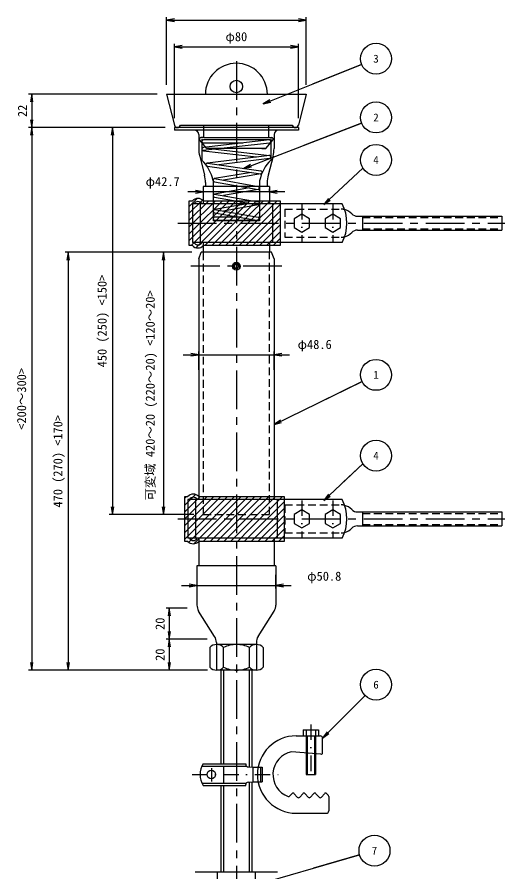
# Model space of a CAD drawing. Units: millimetres on the paper, with parts at other scales. Extents: x 0 to 1480, y 0 to 679.
# Drawn here: x 481.6 to 639, y 229.4 to 505.5 of the extents above; entities that cross this region are included whole.
import ezdxf
from ezdxf.enums import TextEntityAlignment as Align

# ---------------------------------------------------------------- set-up
doc = ezdxf.new("R2010")
doc.units = ezdxf.units.MM
for name, pattern in [('USER1', [3.75, 2.5, -1.25]), ('USER2', [10.01, 5, -2.5, 0.01, -2.5]), ('USER3', [20, 12.5, -2.5, 2.5, -2.5])]:
    doc.linetypes.add(name, pattern=pattern)
for name, color, linetype, lineweight in [('CENTER', 2, 'USER3', 25), ('D-BMK', 2, 'USER2', 25), ('D-BYP', 7, 'Continuous', 25), ('D-BYP-Strn', 7, 'USER1', 25), ('D-STR', 1, 'Continuous', 25), ('DIMS', 11, 'Continuous', 25), ('OBJECT', 7, 'Continuous', 25)]:
    doc.layers.add(name, color=color, linetype=linetype, lineweight=lineweight)
doc.styles.add('ＭＳ ゴシック', font='')
doc.styles.get('ＭＳ ゴシック').set_extended_font_data('MS Gothic')

# ---------------------------------------------------------------- blocks, each defined once
blk = doc.blocks.new('open_arrow')
at = {"color": 0, "linetype": 'Continuous', "lineweight": -2}
blk.add_lwpolyline([(7.5, 1.25), (0, 0), (7.5, -1.25)], dxfattribs=at)

msp = doc.modelspace()

# ---------------------------------------------------------------- linework, layer by layer
at = {"layer": 'CENTER'}
for p, q in [((552.362, 491.332), (552.362, 164.607)), ((533.463, 438.952), (639.008, 438.952)), ((567.012, 425.046), (537.712, 425.046)), ((533.463, 343.41), (639.008, 343.41))]:
    msp.add_line(p, q, dxfattribs=at)
at = {"layer": 'D-BMK'}
for p, q in [((573.512, 445.202), (573.512, 432.702)), ((573.512, 445.14), (573.512, 433.724)), ((583.512, 445.202), (583.512, 433.198)), ((583.512, 445.14), (583.512, 432.702)), ((573.512, 349.412), (573.512, 337.408)), ((583.512, 349.412), (583.512, 337.408)), ((576.413, 277.041), (576.413, 260.822)), ((544.288, 262.84), (544.288, 258.603)), ((538.084, 260.822), (567.445, 260.822))]:
    msp.add_line(p, q, dxfattribs=at)
at = {"layer": 'D-BYP'}
for p, q in [((529.862, 483.605), (529.862, 505.528)), ((574.862, 483.605), (574.862, 505.528)), ((529.862, 504.528), (574.862, 504.528)), ((532.362, 472.847), (532.362, 496.883)), ((532.362, 495.883), (572.362, 495.883)), ((572.362, 472.847), (572.362, 496.883)), ((526.862, 480.605), (485.317, 480.605)), ((486.317, 480.605), (486.317, 469.847)), ((529.862, 480.605), (574.862, 480.605)), ((529.862, 480.605), (532.362, 470.605)), ((574.862, 480.605), (572.362, 470.605)), ((529.362, 469.847), (485.317, 469.847)), ((529.362, 469.847), (485.317, 469.847)), ((486.317, 469.847), (486.317, 294.547)), ((529.362, 469.847), (511.361, 469.847)), ((512.361, 469.847), (512.361, 344.847)), ((534.302, 470.605), (570.395, 470.605)), ((541.862, 466.605), (541.862, 470.605)), ((562.862, 466.605), (562.862, 470.605)), ((542.862, 463.105), (540.569, 465.779)), ((541.862, 466.605), (540.949, 466.605)), ((541.862, 466.605), (562.862, 466.605)), ((561.862, 463.105), (564.154, 465.779)), ((562.862, 466.605), (563.774, 466.605)), ((561.862, 463.105), (542.862, 463.105)), ((560.612, 463.105), (561.862, 463.105)), ((568.037, 449.076), (536.687, 449.076)), ((541.687, 449.076), (541.687, 448.076)), ((563.037, 449.076), (563.037, 450.076)), ((593.012, 441.202), (593.012, 436.702)), ((537.975, 429.546), (497.099, 429.546)), ((498.099, 429.546), (498.099, 294.547)), ((537.975, 429.546), (527.838, 429.546)), ((528.838, 429.546), (528.838, 344.847)), ((535.212, 396.46), (569.512, 396.46)), ((540.212, 391.553), (540.212, 397.46)), ((564.512, 391.553), (564.512, 397.46)), ((593.012, 345.66), (593.012, 341.16)), ((538.687, 344.847), (511.361, 344.847)), ((538.687, 344.847), (527.838, 344.847)), ((539.637, 325.297), (539.637, 320.913)), ((565.037, 325.297), (565.037, 320.913)), ((534.637, 321.913), (570.037, 321.913)), ((536.537, 314.547), (529.725, 314.547)), ((530.725, 314.547), (530.725, 304.547)), ((542.912, 304.547), (529.725, 304.547)), ((542.912, 304.547), (529.725, 304.547)), ((530.725, 304.547), (530.725, 294.547)), ((543.103, 294.547), (485.317, 294.547)), ((543.103, 294.547), (497.099, 294.547)), ((542.912, 294.547), (529.725, 294.547)), ((547.362, 294.547), (547.362, 264.322)), ((548.237, 294.547), (548.237, 264.322)), ((556.487, 294.547), (556.487, 263.262)), ((557.362, 294.547), (557.362, 263.214)), ((541.261, 263.572), (555.571, 263.572)), ((548.163, 263.572), (548.163, 258.072)), ((557.663, 263.197), (557.663, 258.447)), ((541.261, 258.072), (555.571, 258.072)), ((547.362, 257.322), (547.362, 229.375)), ((548.237, 257.322), (548.237, 229.375)), ((556.487, 258.382), (556.487, 229.375)), ((557.362, 258.43), (557.362, 229.375)), ((546.237, 226.125), (546.237, 229.375)), ((558.487, 226.125), (558.487, 229.375))]:
    msp.add_line(p, q, dxfattribs=at)
at = {"layer": 'D-BYP', "color": 4}
for p, q in [((537.187, 444.379), (539.752, 446.944)), ((537.187, 442.169), (541.442, 446.425)), ((537.187, 439.959), (543.429, 446.202)), ((537.187, 437.75), (545.638, 446.202)), ((539.169, 437.522), (547.848, 446.202)), ((541.379, 437.522), (550.058, 446.202)), ((543.588, 437.522), (552.268, 446.202)), ((545.798, 437.522), (554.477, 446.202)), ((548.008, 437.522), (556.687, 446.202)), ((556.847, 444.151), (558.897, 446.202)), ((556.847, 441.942), (561.106, 446.202)), ((556.847, 439.732), (563.316, 446.202)), ((556.847, 437.522), (565.526, 446.202)), ((559.056, 437.522), (566.537, 445.003)), ((550.217, 437.522), (556.847, 444.151)), ((552.427, 437.522), (556.847, 441.942)), ((561.266, 437.522), (566.537, 442.793)), ((554.637, 437.522), (556.847, 439.732)), ((563.476, 437.522), (566.537, 440.583)), ((537.187, 435.54), (539.169, 437.522)), ((537.187, 433.33), (541.379, 437.522)), ((537.768, 431.702), (543.588, 437.522)), ((539.31, 431.034), (545.798, 437.522)), ((542.187, 431.702), (548.008, 437.522)), ((544.397, 431.702), (550.217, 437.522)), ((546.606, 431.702), (552.427, 437.522)), ((548.816, 431.702), (554.637, 437.522)), ((551.026, 431.702), (556.847, 437.522)), ((556.847, 435.313), (559.056, 437.522)), ((556.847, 433.103), (561.266, 437.522)), ((557.655, 431.702), (563.476, 437.522)), ((559.865, 431.702), (565.685, 437.522)), ((565.685, 437.522), (566.537, 438.373)), ((553.235, 431.702), (556.847, 435.313)), ((562.074, 431.702), (566.537, 436.164)), ((564.284, 431.702), (566.537, 433.954)), ((566.537, 431.702), (541.687, 431.702)), ((555.445, 431.702), (556.847, 433.103)), ((566.494, 431.702), (566.537, 431.744)), ((535.712, 347.886), (539.138, 351.313)), ((535.712, 350.096), (536.275, 350.66)), ((535.712, 345.677), (540.695, 350.66)), ((535.712, 343.467), (542.905, 350.66)), ((535.712, 341.257), (545.114, 350.66)), ((535.712, 339.047), (547.324, 350.66)), ((535.712, 336.838), (549.534, 350.66)), ((536.992, 335.908), (551.743, 350.66)), ((538.717, 335.423), (553.953, 350.66)), ((541.663, 336.16), (556.163, 350.66)), ((543.872, 336.16), (556.847, 349.134)), ((556.847, 349.134), (558.372, 350.66)), ((556.847, 346.924), (560.582, 350.66)), ((556.847, 344.715), (562.792, 350.66)), ((556.847, 342.505), (565.002, 350.66)), ((556.847, 340.295), (567.211, 350.66)), ((556.847, 338.085), (567.737, 348.975)), ((546.082, 336.16), (556.847, 346.924)), ((557.131, 336.16), (567.737, 346.766)), ((548.292, 336.16), (556.847, 344.715)), ((550.502, 336.16), (556.847, 342.505)), ((559.34, 336.16), (567.737, 344.556)), ((552.711, 336.16), (556.847, 340.295)), ((561.55, 336.16), (567.737, 342.346)), ((563.76, 336.16), (567.737, 340.137)), ((554.921, 336.16), (556.847, 338.085)), ((565.97, 336.16), (567.737, 337.927)), ((567.737, 336.16), (540.212, 336.16))]:
    msp.add_line(p, q, dxfattribs=at)
at = {"layer": 'D-BYP'}
for points in [[(561.051, 477.478), (592.783, 490.223), (576.917, 483.85)], [(554.762, 456.642), (592.757, 471.301), (573.76, 463.971)], [(580.55, 444.953), (593.178, 456.742), (586.864, 450.848)], [(564.512, 373.878), (592.93, 387.757), (578.721, 380.818)], [(580.55, 349.412), (593.178, 361.201), (586.864, 355.306)], [(580.163, 272.572), (593.89, 286.325), (587.027, 279.448)], [(562.402, 226.281), (592.133, 234.852), (577.267, 230.567)]]:
    msp.add_lwpolyline(points, dxfattribs=at)
at = {"layer": 'D-BYP', "color": 4}
for points in [[(538.187, 431.702), (537.187, 431.702), (537.187, 446.202), (538.187, 446.202)], [(541.687, 446.202), (566.537, 446.202), (566.537, 431.702)], [(536.712, 336.16), (535.712, 336.16), (535.712, 350.66), (536.712, 350.66)], [(540.212, 350.66), (567.737, 350.66), (567.737, 336.16)]]:
    msp.add_lwpolyline(points, dxfattribs=at)
at = {"layer": 'D-BYP'}
for centre, radius in [((597.422, 492.086), 5), ((552.362, 483.105), 2), ((597.422, 473.101), 5), ((597.422, 459.386), 5), ((597.422, 389.952), 5), ((597.422, 363.844), 5), ((597.422, 289.864), 5), ((596.937, 236.237), 5)]:
    msp.add_circle(centre, radius, dxfattribs=at)
for centre, radius, start, end in [((552.362, 480.605), 10, 0, 180), ((533.332, 470.847), 1, 194.03624, 345.96376), ((571.391, 470.847), 1, 194.03624, 345.96376), ((540.949, 466.105), 0.5, 90, 220.60129), ((563.774, 466.105), 0.5, 319.39871, 90)]:
    msp.add_arc(centre, radius, start, end, dxfattribs=at)
at = {"layer": 'D-BYP', "color": 4}
for centre, start, end in [((539.937, 444.535), 43.60282, 136.39718), ((539.937, 433.368), 223.60282, 316.39718), ((538.462, 348.993), 43.60282, 136.39718), ((538.462, 337.827), 223.60282, 316.39718)]:
    msp.add_arc(centre, 2.417, start, end, dxfattribs=at)
at = {"layer": 'D-BYP-Strn'}
for p, q in [((568.012, 443.452), (586.136, 443.498)), ((568.012, 443.452), (568.012, 434.452)), ((593.012, 440.752), (638.012, 440.752)), ((593.012, 437.152), (638.012, 437.152)), ((568.012, 434.452), (586.136, 434.405)), ((568.012, 347.91), (586.136, 347.957)), ((568.012, 347.91), (568.012, 338.91)), ((593.012, 345.21), (638.012, 345.21)), ((593.012, 341.61), (638.012, 341.61)), ((568.012, 338.91), (586.136, 338.863))]:
    msp.add_line(p, q, dxfattribs=at)
msp.add_lwpolyline([(541.687, 429.546), (541.687, 344.847), (563.037, 344.847), (563.037, 429.546)], dxfattribs=at)
for centre, start, end in [((586.012, 438.5), 75.1117, 88.5679), ((586.012, 439.403), 271.4321, 284.8883), ((586.012, 342.958), 75.1117, 88.5679), ((586.012, 343.861), 271.4321, 284.8883)]:
    msp.add_arc(centre, 5, start, end, dxfattribs=at)
at = {"layer": 'D-STR'}
for p, q in [((572.362, 469.847), (532.362, 469.847)), ((532.362, 469.847), (532.362, 469.047)), ((572.362, 469.847), (572.362, 469.047)), ((572.362, 469.047), (532.362, 469.047)), ((540.212, 467.547), (540.212, 463.047)), ((564.512, 467.547), (564.512, 463.047)), ((540.525, 460.587), (542.098, 454.507)), ((564.198, 460.587), (562.625, 454.507)), ((541.687, 450.847), (541.687, 445.202)), ((563.037, 450.847), (541.687, 450.847)), ((542.412, 452.047), (542.412, 450.847)), ((562.312, 452.047), (562.312, 450.847)), ((563.037, 450.847), (563.037, 445.202)), ((586.512, 445.202), (538.187, 445.202)), ((538.187, 445.202), (538.187, 432.702)), ((540.687, 445.202), (540.687, 432.702)), ((564.037, 445.202), (564.037, 432.702)), ((591.415, 441.202), (638.012, 441.202)), ((638.012, 441.202), (638.012, 436.702)), ((591.415, 436.702), (638.012, 436.702)), ((586.512, 432.702), (538.187, 432.702)), ((541.687, 432.702), (541.687, 429.546)), ((563.037, 432.702), (563.037, 429.546)), ((540.212, 427.447), (540.975, 429.546)), ((563.748, 429.546), (540.975, 429.546)), ((564.512, 427.447), (563.748, 429.546)), ((540.212, 427.447), (540.212, 349.66)), ((564.512, 427.447), (564.512, 349.66)), ((586.512, 349.66), (536.712, 349.66)), ((536.712, 349.66), (536.712, 337.16)), ((539.212, 349.66), (539.212, 337.16)), ((565.512, 349.66), (565.512, 337.16)), ((591.415, 345.66), (638.012, 345.66)), ((638.012, 345.66), (638.012, 341.16)), ((591.415, 341.16), (638.012, 341.16)), ((586.512, 337.16), (536.712, 337.16)), ((540.212, 337.16), (540.212, 328.297)), ((564.512, 337.16), (564.512, 328.297)), ((565.087, 328.297), (539.637, 328.297)), ((539.637, 328.297), (539.637, 315.597)), ((565.087, 328.297), (565.087, 315.597)), ((545.353, 305.437), (540.195, 313.657)), ((559.37, 305.437), (564.528, 313.657)), ((543.812, 301.846), (543.812, 295.546)), ((545.912, 303.497), (545.912, 294.547)), ((558.816, 302.846), (546.007, 302.846)), ((548.203, 295.546), (548.203, 301.846)), ((556.62, 295.546), (556.62, 301.846)), ((558.812, 303.497), (558.812, 294.547)), ((561.012, 301.846), (561.012, 295.546)), ((558.812, 294.547), (545.912, 294.547)), ((558.812, 294.547), (545.912, 294.547)), ((573.913, 275.322), (578.913, 275.322)), ((573.913, 275.322), (573.913, 273.322)), ((574.913, 275.322), (574.913, 260.822)), ((577.913, 275.322), (577.913, 260.822)), ((578.913, 275.322), (578.913, 273.322)), ((571.663, 273.322), (579.413, 273.322)), ((575.213, 273.322), (575.213, 260.822)), ((577.613, 273.322), (577.613, 260.822)), ((580.163, 267.866), (580.163, 272.572)), ((579.621, 267.368), (570.163, 268.17)), ((541.663, 264.322), (555.413, 264.322)), ((555.413, 264.322), (555.413, 264.031)), ((556.122, 263.283), (557.663, 263.197)), ((557.663, 263.197), (560.663, 263.197)), ((560.163, 263.197), (560.163, 258.447)), ((560.663, 263.197), (560.663, 258.447)), ((574.913, 260.822), (577.913, 260.822)), ((541.663, 257.322), (555.413, 257.322)), ((555.413, 257.322), (555.413, 257.612)), ((556.122, 258.361), (557.663, 258.447)), ((557.663, 258.447), (560.663, 258.447)), ((569.654, 253.916), (570.284, 254.648)), ((572.034, 253.496), (571.042, 254.648)), ((572.792, 253.496), (573.784, 254.648)), ((575.534, 253.496), (574.542, 254.648)), ((576.292, 253.496), (577.284, 254.648)), ((579.034, 253.496), (578.042, 254.648)), ((579.792, 253.496), (580.784, 254.648)), ((582.042, 254.067), (581.542, 254.648)), ((582.163, 253.741), (582.163, 249.072)), ((571.663, 248.322), (581.413, 248.322)), ((539.112, 229.375), (565.612, 229.375))]:
    msp.add_line(p, q, dxfattribs=at)
at = {"layer": 'D-STR', "color": 7}
for p, q in [((541.212, 466.147), (541.212, 459.347)), ((563.512, 466.147), (563.512, 459.347)), ((544.862, 452.68), (544.862, 439.676)), ((559.862, 452.68), (559.862, 439.676)), ((559.862, 439.676), (544.862, 439.676))]:
    msp.add_line(p, q, dxfattribs=at)
at = {"layer": 'D-STR', "color": 6}
for p, q in [((563.012, 464.847), (541.532, 462.381)), ((563.012, 465.847), (541.712, 463.347)), ((563.012, 465.847), (541.712, 465.847)), ((554.492, 464.847), (541.712, 464.847)), ((541.712, 462.347), (558.886, 460.331)), ((545.594, 462.847), (563.012, 460.847)), ((563.012, 460.847), (543.018, 458.347)), ((563.012, 459.847), (546.718, 457.81)), ((543.018, 458.347), (560.234, 455.847)), ((543.018, 457.347), (560.234, 454.847)), ((557.226, 455.284), (545.325, 453.347)), ((545.325, 453.347), (559.362, 450.847)), ((560.234, 454.847), (548.217, 452.832)), ((545.325, 452.347), (559.362, 449.847)), ((556.558, 450.346), (545.362, 448.347)), ((545.362, 448.347), (559.398, 445.847)), ((559.362, 449.847), (548.165, 447.848)), ((545.362, 447.347), (559.398, 444.847)), ((556.591, 445.347), (545.362, 443.347)), ((559.398, 444.847), (548.169, 442.847)), ((545.362, 443.347), (559.398, 440.847)), ((545.362, 442.347), (559.398, 439.847)), ((553.784, 440.847), (545.362, 440.847)), ((559.398, 439.847), (545.362, 439.847))]:
    msp.add_line(p, q, dxfattribs=at)
at = {"layer": 'D-STR'}
for points in [[(573.512, 436.065), (576.012, 437.508), (576.012, 440.395), (573.512, 441.838), (571.012, 440.395), (571.012, 437.508)], [(583.512, 436.065), (586.012, 437.508), (586.012, 440.395), (583.512, 441.838), (581.012, 440.395), (581.012, 437.508)], [(573.512, 340.523), (576.012, 341.967), (576.012, 344.853), (573.512, 346.297), (571.012, 344.853), (571.012, 341.967)], [(583.512, 340.523), (586.012, 341.967), (586.012, 344.853), (583.512, 346.297), (581.012, 344.853), (581.012, 341.967)]]:
    msp.add_lwpolyline(points, close=True, dxfattribs=at)
msp.add_circle((544.288, 260.822), 1.375, dxfattribs=at)
for centre, radius, start, end in [((538.712, 467.547), 1.5, 0, 90), ((566.012, 467.547), 1.5, 90, 180), ((550.03, 463.047), 9.818, 180, 194.51106), ((554.693, 463.047), 9.818, 345.48894, 0), ((532.593, 452.047), 9.818, 0, 14.51106), ((572.13, 452.047), 9.818, 165.48894, 180), ((539.937, 444.535), 1.417, 28.07249, 151.92751), ((574.241, 438.952), 13.771, 333.00853, 26.99147), ((586.012, 438.5), 5, 43.91112, 75.1117), ((591.415, 443.702), 2.5, 223.91112, 270), ((591.415, 434.202), 2.5, 90, 136.08888), ((586.012, 439.403), 5, 284.8883, 316.08888), ((539.937, 433.368), 1.417, 208.07249, 331.92751), ((538.462, 348.993), 1.417, 28.07249, 151.92751), ((574.241, 343.41), 13.771, 333.00853, 26.99147), ((586.012, 342.958), 5, 43.91112, 75.1117), ((591.415, 348.16), 2.5, 223.91112, 270), ((586.012, 343.861), 5, 284.8883, 316.08888), ((591.415, 338.66), 2.5, 90, 136.08888), ((538.462, 337.827), 1.417, 208.07249, 331.92751), ((543.287, 315.597), 3.65, 180, 212.10827), ((561.437, 315.597), 3.65, 327.89173, 0), ((542.262, 303.497), 3.65, 0, 32.10827), ((562.462, 303.497), 3.65, 147.89173, 180), ((546.007, 299.935), 2.911, 41.03029, 138.96971), ((552.412, 293.491), 9.355, 90, 116.73391), ((552.412, 293.491), 9.355, 63.26609, 90), ((558.816, 299.935), 2.911, 41.03029, 138.96971), ((558.816, 299.935), 2.911, 41.03029, 90), ((546.007, 297.456), 2.911, 221.03029, 318.96971), ((552.412, 303.901), 9.355, 243.26609, 270), ((552.412, 303.901), 9.355, 270, 296.73391), ((558.816, 297.456), 2.911, 221.03029, 318.96971), ((558.816, 297.456), 2.911, 270, 318.96971), ((571.663, 260.822), 12.5, 90, 270), ((579.413, 272.572), 0.75, 0, 90), ((571.663, 260.822), 7.5, 101.53696, 250.05028), ((579.663, 267.866), 0.5, 265.15024, 0), ((547.288, 260.822), 6.625, 148.10921, 211.89079), ((556.163, 264.031), 0.75, 180, 266.82017), ((556.163, 257.612), 0.75, 93.17983, 180), ((570.663, 254.322), 0.5, 40.72585, 139.27415), ((574.163, 254.322), 0.5, 40.72585, 139.27415), ((577.663, 254.322), 0.5, 40.72585, 139.27415), ((581.163, 254.322), 0.5, 40.72585, 139.27415), ((581.663, 253.741), 0.5, 0, 40.72585), ((569.275, 254.242), 0.5, 250.05028, 319.27415), ((572.413, 253.822), 0.5, 220.72585, 319.27415), ((575.913, 253.822), 0.5, 220.72585, 319.27415), ((579.413, 253.822), 0.5, 220.72585, 319.27415), ((581.413, 249.072), 0.75, 270, 0)]:
    msp.add_arc(centre, radius, start, end, dxfattribs=at)
at = {"layer": 'D-STR', "color": 6}
for centre, start, end in [((541.712, 465.347), 90, 270), ((563.012, 465.347), 270, 90), ((541.712, 462.847), 90, 270), ((563.012, 460.347), 270, 104.25453), ((543.018, 457.847), 73.96698, 270), ((560.234, 455.347), 253.47551, 90), ((545.325, 452.847), 69.80265, 270), ((559.362, 450.347), 270, 90), ((545.362, 447.847), 90, 270), ((559.398, 445.347), 270, 90), ((545.362, 442.847), 90, 270), ((545.362, 440.347), 90, 270), ((559.398, 440.347), 270, 90)]:
    msp.add_arc(centre, 0.5, start, end, dxfattribs=at)
at = {"layer": 'D-STR', "color": 7}
for centre, start, end in [((531.894, 449.914), 12.04264, 45.35494), ((572.829, 449.914), 134.64506, 167.95736)]:
    msp.add_arc(centre, 13.259, start, end, dxfattribs=at)
at = {"layer": 'DIMS'}
msp.add_arc((552.362, 425.046), 1.005, 337.5, 247.5, dxfattribs=at)
at = {"layer": 'OBJECT'}
for p, q in [((552.001, 425.671), (551.64, 425.046)), ((552.722, 425.671), (552.001, 425.671)), ((553.083, 425.046), (552.722, 425.671)), ((551.64, 425.046), (552.001, 424.421)), ((552.001, 424.421), (552.722, 424.421)), ((552.722, 424.421), (553.083, 425.046))]:
    msp.add_line(p, q, dxfattribs=at)
for radius in [1.25, 0.625]:
    msp.add_circle((552.362, 425.046), radius, dxfattribs=at)

# ---------------------------------------------------------------- block references
at = {"layer": 'D-BYP', "xscale": 0.333, "yscale": 0.333}
for p in [(529.862, 504.528), (532.362, 495.883), (563.037, 449.076), (564.512, 396.46), (565.037, 321.913)]:
    msp.add_blockref('open_arrow', p, dxfattribs=at)
for p, rotation in [((574.862, 504.528), 180), ((572.362, 495.883), 180), ((486.317, 480.605), 270), ((561.051, 477.478), 21.9), ((486.317, 469.847), 90), ((486.317, 469.847), 270), ((512.361, 469.847), 270), ((554.762, 456.642), 21.1), ((541.687, 449.076), 180), ((580.55, 444.953), 43), ((498.099, 429.546), 270), ((528.838, 429.546), 270), ((540.212, 396.46), 180), ((564.512, 373.878), 26), ((580.55, 349.412), 43), ((512.361, 344.847), 90), ((528.838, 344.847), 90), ((539.637, 321.913), 180), ((530.725, 314.547), 270), ((530.725, 304.547), 90), ((530.725, 304.547), 270), ((486.317, 294.547), 90), ((498.099, 294.547), 90), ((530.725, 294.547), 90), ((580.163, 272.572), 45.1)]:
    msp.add_blockref('open_arrow', p, dxfattribs=dict(at, rotation=rotation))

# ---------------------------------------------------------------- texts
at = {"layer": 'D-BYP', "style": 'ＭＳ ゴシック'}
for s, height, p in [('φ80', 2.933, (552.362, 499.208)), ('3', 2.566, (597.422, 492.086)), ('2', 2.566, (597.422, 473.101)), ('4', 2.566, (597.422, 459.386)), ('φ42.7', 2.933, (528.59, 452.401)), ('φ48.6', 2.933, (577.638, 399.784)), ('1', 2.566, (597.422, 389.952)), ('4', 2.566, (597.422, 363.844)), ('φ50.8', 2.933, (580.722, 324.913)), ('6', 2.566, (597.422, 289.864)), ('7', 2.566, (596.937, 236.237))]:
    msp.add_text(s, height=height, dxfattribs=at).set_placement(p, align=Align.MIDDLE_CENTER)
for s, p in [('22', (483.317, 475.226)), ('450 (250) <150>', (509.026, 407.347)), ('可変域 420～20 (220～20) <120～20>', (524.56, 383.313)), ('<200～300>', (483.053, 382.197)), ('470 (270) <170>', (494.764, 362.046)), ('20', (527.725, 309.547)), ('20', (527.725, 299.547))]:
    msp.add_text(s, height=2.933, rotation=90, dxfattribs=at).set_placement(p, align=Align.MIDDLE_CENTER)

doc.saveas('drawing.dxf')
